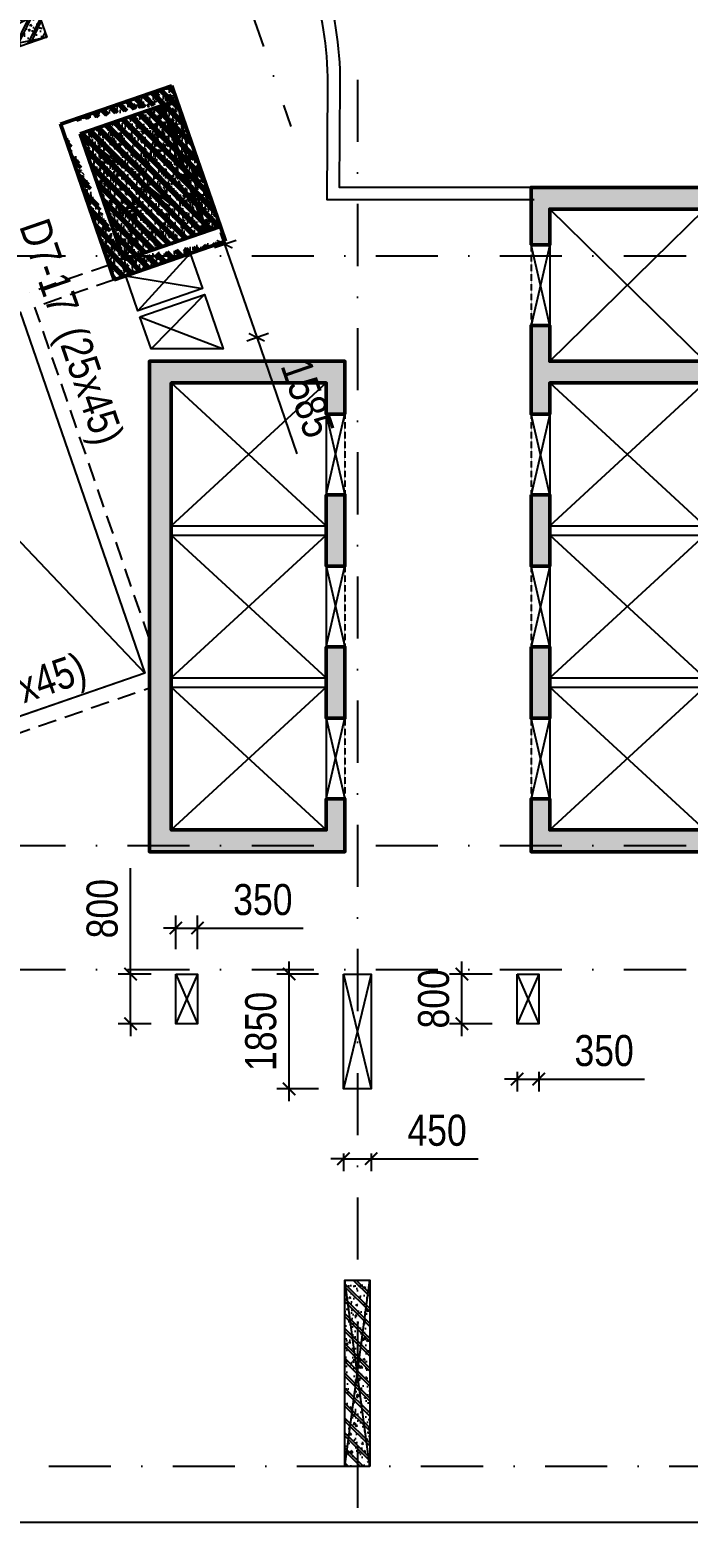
# Model space of a CAD drawing. Header units: millimetres. Extents: x -159515 to 1327256, y -225156 to 138737.
# Drawn here: x 97202 to 107811, y -185463 to -161379 of the extents above; entities that cross this region are included whole.
import ezdxf
from ezdxf.enums import TextEntityAlignment as Align

# ---------------------------------------------------------------- set-up
doc = ezdxf.new("R2010")
doc.units = ezdxf.units.MM
doc.header["$MEASUREMENT"] = 0
doc.linetypes.add('DASHDOT', pattern=[1, 0.5, -0.25, 0, -0.25])
doc.linetypes.add('DASHED', pattern=[4.5, 3, -1.5])
for name, color, linetype in [('ccu11-Khuat', 9, 'DASHED'), ('ccu11-Manh', 8, 'Continuous'), ('ccu11-Thay', 7, 'Continuous'), ('ccu12-Manh', 8, 'Continuous'), ('ccu12-Text', 31, 'Continuous'), ('KC2-DIM', 251, 'Continuous'), ('KT-Hatch', 251, 'Continuous'), ('KT-Luoi truc South Tower', 8, 'DASHDOT'), ('xref.asix of  podium$0$xref.asix of  podium$0$Xref_ST_MBDV Cot vach 30.7.2022$0$KT-Net cot vach', 6, 'Continuous'), ('Xref_ST_MBDV Cot vach 30.7.2022|Xref_ST_MBDV Cot vach 30.7.2022|Xref_ST_MBDV Cot vach 30.7.2022|Xref_ST_MBDV Cot vach 30.7.2022|KC-Betong', 6, 'Continuous')]:
    doc.layers.add(name, color=color, linetype=linetype)
for name, color, linetype, lineweight in [('ccu12-Tencaukien', 9, 'Continuous', 15), ('KT-Kich thuoc', 159, 'Continuous', 18), ('ST_MBDV Cot vach 220805$0$Xref_ST_MBDV Cot vach 30.7.2022$0$KT-Net cot vach', 6, 'Continuous', 50), ('Xref_ST_MBDV Cot vach 30.7.2022$0$KT-Net cot vach', 6, 'Continuous', 50)]:
    doc.layers.add(name, color=color, linetype=linetype, lineweight=lineweight)
doc.styles.add('Arial Narrow', font='ARIALN.TTF')
doc.dimstyles.new('ccu12-200', dxfattribs={"dimscale": 200, "dimtxt": 2.5, "dimasz": 1, "dimexe": 1, "dimexo": 2, "dimgap": 1, "dimtad": 1, "dimdec": 0, "dimrnd": 5, "dimdsep": 46, "dimtxsty": 'Arial Narrow', "dimblk": 'ARCHTICK', "dimcen": -1, "dimdle": 1, "dimclrd": 256, "dimclre": 256, "dimclrt": 3, "dimadec": 0, "dimazin": 2, "dimtfac": 0.1, "dimtdec": 0, "dimtmove": 0, "dimatfit": 1, "dimldrblk": 'ARCHTICK', "dimfxl": 1, "dimtvp": 0.833333, "dimtolj": 1, "dimtzin": 12, "dimarcsym": 0})

# ---------------------------------------------------------------- blocks, each defined once
blk = doc.blocks.new('Asix South Tower')
at = {"layer": 'KT-Luoi truc South Tower', "ltscale": 2000}
for p, q in [((-53965.4, 67304.5), (-40792.5, 29149.9)), ((-39723, 29903.8), (-39723, -4459.1)), ((-49426.2, 27070.4), (10118.8, 27070.4)), ((-49426.2, 17570.4), (10118.8, 17570.4)), ((-49426.2, 15570.4), (10118.8, 15570.4)), ((-52698.1, 7570.4), (10118.8, 7570.4))]:
    blk.add_line(p, q, dxfattribs=at)
blk = doc.blocks.new('_ArchTick')
at = {"color": 0, "const_width": 0.15}
blk.add_lwpolyline([(-0.5, -0.5), (0.5, 0.5)], dxfattribs=at)
blk = doc.blocks.new('*D847')
at = {"layer": 'Defpoints', "color": 0, "transparency": 16777216}
for p in [(99800, -165016), (100857, -166330), (100318, -166516)]:
    blk.add_point(p, dxfattribs=at)
at = {"layer": 'KC2-DIM', "lineweight": -2, "transparency": 16777216}
for p, q in [((100339, -164830), (100274, -164641)), ((100178, -164885), (100528, -164765)), ((100339, -164830), (100857, -166330)), ((100696, -166386), (101046, -166265)), ((100857, -166330), (101506, -168210))]:
    blk.add_line(p, q, dxfattribs=at)
at = {"layer": 'KC2-DIM', "lineweight": -2, "transparency": 16777216, "xscale": 200, "yscale": 200, "zscale": 200}
for p, rotation in [((100339, -164830), 289.0471379540123), ((100857, -166330), 109.0471379540123)]:
    blk.add_blockref('_ArchTick', p, dxfattribs=dict(at, rotation=rotation))
at = {"layer": 'KC2-DIM', "color": 3, "transparency": 16777216, "insert": (101678, -167310), "char_height": 500, "attachment_point": 5, "rotation": 289.0471, "style": 'Arial Narrow'}
blk.add_mtext('\\A1;1585', dxfattribs=at)
blk = doc.blocks.new('*D848')
at = {"layer": 'Defpoints', "color": 0, "transparency": 16777216}
for p in [(98825, -176586), (99554, -176586), (99554, -177386)]:
    blk.add_point(p, dxfattribs=at)
at = {"layer": 'KC2-DIM', "lineweight": -2, "transparency": 16777216}
for p, q in [((98825, -176586), (98825, -174882)), ((99154, -176586), (98625, -176586)), ((98825, -177386), (98825, -176586)), ((99154, -177386), (98625, -177386)), ((98825, -177386), (98825, -177586))]:
    blk.add_line(p, q, dxfattribs=at)
at = {"layer": 'KC2-DIM', "lineweight": -2, "transparency": 16777216, "xscale": 200, "yscale": 200, "zscale": 200}
for p, rotation in [((98825, -176586), 270), ((98825, -177386), 90)]:
    blk.add_blockref('_ArchTick', p, dxfattribs=dict(at, rotation=rotation))
at = {"layer": 'KC2-DIM', "color": 3, "transparency": 16777216, "insert": (98369, -175534), "char_height": 500, "attachment_point": 5, "rotation": 90, "style": 'Arial Narrow'}
blk.add_mtext('\\A1;800', dxfattribs=at)
blk = doc.blocks.new('*D849')
at = {"layer": 'Defpoints', "color": 0, "transparency": 16777216}
for p in [(99904, -175846), (99554, -176586), (99904, -176586)]:
    blk.add_point(p, dxfattribs=at)
at = {"layer": 'KC2-DIM', "lineweight": -2, "transparency": 16777216}
for p, q in [((99554, -176186), (99554, -175646)), ((99904, -176186), (99904, -175646)), ((99554, -175846), (99354, -175846)), ((99554, -175846), (99904, -175846)), ((99904, -175846), (101609, -175846))]:
    blk.add_line(p, q, dxfattribs=at)
at = {"layer": 'KC2-DIM', "lineweight": -2, "transparency": 16777216, "xscale": 200, "yscale": 200, "zscale": 200}
blk.add_blockref('_ArchTick', (99554, -175846), dxfattribs=at)
at = {"layer": 'KC2-DIM', "lineweight": -2, "transparency": 16777216, "xscale": 200, "yscale": 200, "zscale": 200, "rotation": 180}
blk.add_blockref('_ArchTick', (99904, -175846), dxfattribs=at)
at = {"layer": 'KC2-DIM', "color": 3, "transparency": 16777216, "insert": (100957, -175390), "char_height": 500, "attachment_point": 5, "style": 'Arial Narrow'}
blk.add_mtext('\\A1;350', dxfattribs=at)
blk = doc.blocks.new('*D850')
at = {"layer": 'Defpoints', "color": 0, "transparency": 16777216}
for p in [(101380, -176586), (102254, -176586), (102254, -178436)]:
    blk.add_point(p, dxfattribs=at)
at = {"layer": 'KC2-DIM', "lineweight": -2, "transparency": 16777216}
for p, q in [((101380, -178636), (101380, -176386)), ((101854, -176586), (101180, -176586)), ((101854, -178436), (101180, -178436))]:
    blk.add_line(p, q, dxfattribs=at)
at = {"layer": 'KC2-DIM', "lineweight": -2, "transparency": 16777216, "xscale": 200, "yscale": 200, "zscale": 200}
for p, rotation in [((101380, -176586), 90), ((101380, -178436), 270)]:
    blk.add_blockref('_ArchTick', p, dxfattribs=dict(at, rotation=rotation))
at = {"layer": 'KC2-DIM', "color": 3, "transparency": 16777216, "insert": (100925, -177511), "char_height": 500, "attachment_point": 5, "rotation": 90, "style": 'Arial Narrow'}
blk.add_mtext('\\A1;1850', dxfattribs=at)
blk = doc.blocks.new('*D851')
at = {"layer": 'Defpoints', "color": 0, "transparency": 16777216}
for p in [(102254, -179078), (102704, -179078), (102704, -179561)]:
    blk.add_point(p, dxfattribs=at)
at = {"layer": 'KC2-DIM', "lineweight": -2, "transparency": 16777216}
for p, q in [((102254, -179561), (102054, -179561)), ((102254, -179478), (102254, -179761)), ((102254, -179561), (102704, -179561)), ((102704, -179478), (102704, -179761)), ((102704, -179561), (104425, -179561))]:
    blk.add_line(p, q, dxfattribs=at)
at = {"layer": 'KC2-DIM', "lineweight": -2, "transparency": 16777216, "xscale": 200, "yscale": 200, "zscale": 200}
blk.add_blockref('_ArchTick', (102254, -179561), dxfattribs=at)
at = {"layer": 'KC2-DIM', "lineweight": -2, "transparency": 16777216, "xscale": 200, "yscale": 200, "zscale": 200, "rotation": 180}
blk.add_blockref('_ArchTick', (102704, -179561), dxfattribs=at)
at = {"layer": 'KC2-DIM', "color": 3, "transparency": 16777216, "insert": (103765, -179106), "char_height": 500, "attachment_point": 5, "style": 'Arial Narrow'}
blk.add_mtext('\\A1;450', dxfattribs=at)
blk = doc.blocks.new('*D852')
at = {"layer": 'Defpoints', "color": 0, "transparency": 16777216}
for p in [(104166, -176586), (105054, -176586), (105054, -177386)]:
    blk.add_point(p, dxfattribs=at)
at = {"layer": 'KC2-DIM', "lineweight": -2, "transparency": 16777216}
for p, q in [((104166, -177586), (104166, -176386)), ((104654, -176586), (103966, -176586)), ((104654, -177386), (103966, -177386))]:
    blk.add_line(p, q, dxfattribs=at)
at = {"layer": 'KC2-DIM', "lineweight": -2, "transparency": 16777216, "xscale": 200, "yscale": 200, "zscale": 200}
for p, rotation in [((104166, -176586), 90), ((104166, -177386), 270)]:
    blk.add_blockref('_ArchTick', p, dxfattribs=dict(at, rotation=rotation))
at = {"layer": 'KC2-DIM', "color": 3, "transparency": 16777216, "insert": (103711, -176986), "char_height": 500, "attachment_point": 5, "rotation": 90, "style": 'Arial Narrow'}
blk.add_mtext('\\A1;800', dxfattribs=at)
blk = doc.blocks.new('*D853')
at = {"layer": 'Defpoints', "color": 0, "transparency": 16777216}
for p in [(105054, -177761), (105404, -177761), (105404, -178278)]:
    blk.add_point(p, dxfattribs=at)
at = {"layer": 'KC2-DIM', "lineweight": -2, "transparency": 16777216}
for p, q in [((105054, -178161), (105054, -178478)), ((105404, -178161), (105404, -178478)), ((105054, -178278), (104854, -178278)), ((105054, -178278), (105404, -178278)), ((105404, -178278), (107109, -178278))]:
    blk.add_line(p, q, dxfattribs=at)
at = {"layer": 'KC2-DIM', "lineweight": -2, "transparency": 16777216, "xscale": 200, "yscale": 200, "zscale": 200}
blk.add_blockref('_ArchTick', (105054, -178278), dxfattribs=at)
at = {"layer": 'KC2-DIM', "lineweight": -2, "transparency": 16777216, "xscale": 200, "yscale": 200, "zscale": 200, "rotation": 180}
blk.add_blockref('_ArchTick', (105404, -178278), dxfattribs=at)
at = {"layer": 'KC2-DIM', "color": 3, "transparency": 16777216, "insert": (106457, -177822), "char_height": 500, "attachment_point": 5, "style": 'Arial Narrow'}
blk.add_mtext('\\A1;350', dxfattribs=at)
blk = doc.blocks.new('*U298')
at = {"layer": 'ccu12-Tencaukien', "color": 8, "ltscale": 10000}
blk.add_line((361, -155), (354, -155), dxfattribs=at)
at = {"layer": 'ccu12-Text', "color": 2, "style": 'Arial Narrow', "width": 0.8}
blk.add_attdef('SH', text='', height=300, dxfattribs=at).set_placement((276, 6), align=Align.BOTTOM_RIGHT)
at = {"layer": 'ccu12-Text', "color": 31, "style": 'Arial Narrow', "width": 0.8}
for tag, p in [('(', (508, -75)), ('KT', (633, -75)), (')', (963, -75))]:
    blk.add_attdef(tag, text='', height=250, dxfattribs=at).set_placement(p, align=Align.BOTTOM_LEFT)
blk = doc.blocks.new('*U301')
at = {"layer": 'ccu12-Tencaukien', "color": 8, "ltscale": 10000}
blk.add_line((361, -155), (354, -155), dxfattribs=at)
at = {"layer": 'ccu12-Text', "color": 2, "style": 'Arial Narrow', "width": 0.8}
blk.add_attdef('SH', text='', height=300, dxfattribs=at).set_placement((276, 6), align=Align.BOTTOM_RIGHT)
at = {"layer": 'ccu12-Text', "color": 31, "style": 'Arial Narrow', "width": 0.8}
for tag, p in [('(', (508, -75)), ('KT', (633, -75)), (')', (963, -75))]:
    blk.add_attdef(tag, text='', height=250, dxfattribs=at).set_placement(p, align=Align.BOTTOM_LEFT)
blk = doc.blocks.new('*U951')
h = blk.add_hatch()
h.set_pattern_fill('VATLIEU04', color=250, scale=40, style=0, pattern_type=2)
h.set_pattern_definition([(50, (-550, 3050), (286.904, -25.101), [30, -330]), (355, (-550, 3050), (-55.5, 300.877), [24, -264]), (100.451, (-526.1, 3047.9), (231.404, 275.776), [25.496, -280.457]), (46.184, (-550, 3130), (426.896, -66.208), [45, -495]), (96.636, (-514.43, 3124.5), (373.865, 389.647), [38.244, -420.685]), (351.184, (-550, 3130), (373.865, 389.65), [36, -396]), (21, (-510, 3110), (238.763, -161.048), [30, -330]), (326, (-510, 3110), (97.326, 290.06), [24, -264]), (71.451, (-490.1, 3096.58), (336.09, 129.012), [25.496, -280.457]), (37.5, (-550, 3050), (4.864, 133.1575), [0, -260.8, 0, -268, 0, -265]), (7.5, (-550, 3050), (105.228, 157.7647), [0, -152.8, 0, -254.8, 0, -101]), (327.5, (-639.2, 3050), (213.529, -9.022), [0, -100, 0, -312, 0, -414]), (317.5, (-679.2, 3050), (233.274, 40.042), [0, -130, 0, -207.2, 0, -294]), (45, (-550, 3050), (-120.208, 120.208), []), (45, (-550, 3099), (-120.208, 120.208), [])])
h.paths.add_polyline_path([(-475, -475), (-75, -475), (-75, 2525), (-475, 2525)])
at = {"color": 6, "ltscale": 0.25}
blk.add_lwpolyline([(-475, -475), (-75, -475), (-75, 2525), (-475, 2525)], close=True, dxfattribs=at)
at = {"layer": 'Defpoints', "linetype": 'ByBlock', "ltscale": 30}
for p, q in [((-75, -475), (-475, 2525)), ((-475, -475), (-75, 2525))]:
    blk.add_line(p, q, dxfattribs=at)
blk = doc.blocks.new('MBC-T8')
at = {"layer": 'Xref_ST_MBDV Cot vach 30.7.2022|Xref_ST_MBDV Cot vach 30.7.2022|Xref_ST_MBDV Cot vach 30.7.2022|Xref_ST_MBDV Cot vach 30.7.2022|KC-Betong', "linetype": 'ByBlock'}
for p, xscale, rotation in [((-22298, 12747, 0), -0.9999999999999998, 289.0471379532163), ((-15025, -9425, 0), -1, 359.9999999999985)]:
    blk.add_blockref('*U951', p, dxfattribs=dict(at, xscale=xscale, rotation=rotation))
blk = doc.blocks.new('MBCV-T8')
at = {"layer": 'KT-Hatch'}
h = blk.add_hatch(dxfattribs=at)
h.set_pattern_fill('BTCT', color=256, scale=30)
h.set_pattern_definition([(50, (55874.38, -33304.02), (215.17805, -18.82564), [22.5, -247.5]), (355, (55874.38, -33304.02), (-41.6254, 225.6576), [18, -198]), (100.4514, (55892.31, -33305.6), (173.5528, 206.8319), [19.1221, -210.3426]), (46.1842, (55874.38, -33244.02), (320.1723, -49.6557), [33.75, -371.25]), (96.6356, (55901.06, -33248.16), (280.3988, 292.2354), [28.683, -315.514]), (351.1842, (55874.38, -33244.02), (280.3986, 292.2356), [27, -297]), (21, (55904.38, -33259.02), (179.0721, -120.78567), [22.5, -247.5]), (326, (55904.38, -33259.02), (72.9946, 217.545), [18, -198]), (71.4514, (55919.3, -33269.09), (252.0668, 96.75915), [19.1221, -210.3426]), (37.5, (55874.38, -33304.024), (3.64796, 99.86816), [0, -195.6, 0, -201, 0, -198.75]), (7.5, (55874.38, -33304.02), (78.92086, 118.32351), [0, -114.6, 0, -191.1, 0, -75.75]), (327.5, (55807.48, -33304.02), (160.14673, -6.76646), [0, -75, 0, -234, 0, -310.5]), (317.5, (55777.48, -33304.02), (174.95585, 30.0315), [0, -97.5, 0, -155.4, 0, -220.5]), (45, (55874.38, -33304.02), (-79.54951, 79.54951), []), (45, (55927.41, -33304.02), (-79.54951, 79.54951), [])])
h.paths.add_polyline_path([(18951, -13684), (19251, -13684), (19251, -12534), (18951, -12534)], flags=17)
h.paths.add_polyline_path([(19251, -10084), (18951, -10084), (18951, -11234), (19251, -11234)], flags=17)
h.paths.add_polyline_path([(18951, -8784), (19251, -8784), (19251, -8284), (21751, -8284), (21751, -15484), (19251, -15484), (19251, -14984), (18951, -14984), (18951, -15834), (22101, -15834), (22101, -5134), (18951, -5134), (18951, -6059), (19251, -6059), (19251, -5484), (21751, -5484), (21751, -7934), (19251, -7934), (19251, -7359), (18951, -7359)])
h.paths.add_polyline_path([(15651, -15484), (13151, -15484), (13151, -8284), (15651, -8284), (15651, -8784), (15951, -8784), (15951, -7934), (12801, -7934), (12801, -15834), (15951, -15834), (15951, -14984), (15651, -14984)])
h.paths.add_polyline_path([(15651, -13684), (15951, -13684), (15951, -12534), (15651, -12534)], flags=17)
h.paths.add_polyline_path([(15651, -11234), (15951, -11234), (15951, -10084), (15651, -10084)], flags=17)
at = {"layer": 'xref.asix of  podium$0$xref.asix of  podium$0$Xref_ST_MBDV Cot vach 30.7.2022$0$KT-Net cot vach'}
h = blk.add_hatch(dxfattribs=at)
h.set_pattern_fill('1BETONG2-BOP', color=250, scale=30, style=0, pattern_type=2)
h.set_pattern_definition([(50, (129263.84, -210349.2), (215.17805, -18.82564), [22.5, -247.5]), (355, (129263.84, -210349.2), (-41.6254, 225.65764), [18, -198]), (100.4514, (129281.77, -210350.77), (173.55281, 206.83186), [19.12206, -210.34263]), (46.1842, (129263.84, -210289.2), (320.1723, -49.6557), [33.75, -371.25]), (96.6356, (129290.52, -210293.34), (280.3988, 292.23536), [28.6831, -315.5139]), (351.1842, (129263.84, -210289.2), (280.3986, 292.2356), [27, -297]), (21, (129293.84, -210304.2), (179.07212, -120.78567), [22.5, -247.5]), (226, (129293.84, -210304.2), (201.56464, -109.66194), [18, -198]), (71.4514, (129308.76, -210314.27), (252.06679, 96.75915), [19.12206, -210.34263]), (67.5, (129263.836, -210349.206), (-46.774855, 88.312339), [0, -195.6, 0, -201, 0, -198.75]), (4.5, (129263.84, -210349.21), (85.005277, 114.030957), [0, -114.6, 0, -191.1, 0, -75.75]), (327.5, (129196.936, -210349.21), (160.14673, -6.766462), [0, -75, 0, -234, 0, -310.5]), (317.5, (129166.94, -210349.2), (174.95585, 30.031495), [0, -97.5, 0, -155.4, 0, -220.5]), (315, (129263.84, -210349.2), (90.156115, 90.156115), []), (315, (129263.84, -210312.46), (90.156115, 90.156115), [])])
edge = h.paths.add_edge_path()
edge.add_line((13162, -3496), (11366, -4116))
edge.add_line((13244, -3733), (11684, -4271))
edge.add_line((12231, -6621), (11364, -4111))
edge.add_line((12386, -6303), (11684, -4271))
edge.add_line((12231, -6621), (14027, -6001))
edge.add_line((12386, -6303), (13945, -5765))
edge.add_line((13945, -5765), (14027, -6001))
edge.add_line((13244, -3733), (13162, -3496))
at = {"layer": 'Xref_ST_MBDV Cot vach 30.7.2022$0$KT-Net cot vach'}
h = blk.add_hatch(dxfattribs=at)
h.set_pattern_fill('1BETONG2-BOP', color=250, scale=30, style=0, pattern_type=2)
h.set_pattern_definition([(50, (129263.84, -210349.2), (215.17805, -18.82564), [22.5, -247.5]), (355, (129263.84, -210349.2), (-41.6254, 225.65764), [18, -198]), (100.4514, (129281.77, -210350.77), (173.55281, 206.83186), [19.12206, -210.34263]), (46.1842, (129263.84, -210289.2), (320.1723, -49.6557), [33.75, -371.25]), (96.6356, (129290.52, -210293.34), (280.3988, 292.23536), [28.6831, -315.5139]), (351.1842, (129263.84, -210289.2), (280.3986, 292.2356), [27, -297]), (21, (129293.84, -210304.2), (179.07212, -120.78567), [22.5, -247.5]), (226, (129293.84, -210304.2), (201.56464, -109.66194), [18, -198]), (71.4514, (129308.76, -210314.27), (252.06679, 96.75915), [19.12206, -210.34263]), (67.5, (129263.836, -210349.206), (-46.774855, 88.312339), [0, -195.6, 0, -201, 0, -198.75]), (4.5, (129263.84, -210349.21), (85.005277, 114.030957), [0, -114.6, 0, -191.1, 0, -75.75]), (327.5, (129196.936, -210349.21), (160.14673, -6.766462), [0, -75, 0, -234, 0, -310.5]), (317.5, (129166.94, -210349.2), (174.95585, 30.031495), [0, -97.5, 0, -155.4, 0, -220.5]), (315, (129263.84, -210349.2), (90.156115, 90.156115), []), (315, (129263.84, -210312.46), (90.156115, 90.156115), [])])
edge = h.paths.add_edge_path()
edge.add_line((13162, -3496), (11366, -4116))
edge.add_line((13244, -3733), (11684, -4271))
edge.add_line((12231, -6621), (11364, -4111))
edge.add_line((12386, -6303), (11684, -4271))
edge.add_line((12231, -6621), (14027, -6001))
edge.add_line((12386, -6303), (13945, -5765))
edge.add_line((13945, -5765), (14027, -6001))
edge.add_line((13244, -3733), (13162, -3496))
at = {"ltscale": 0.5, "elevation": 0}
for points in [[(13151, -10584), (15651, -10584)], [(19251, -10584), (21751, -10584)], [(13151, -10734), (15651, -10734)], [(19251, -10734), (21751, -10734)], [(13151, -13034), (15651, -13034)], [(13151, -13184), (15651, -13184)], [(19251, -13034), (21751, -13034)], [(19251, -13184), (21751, -13184)]]:
    blk.add_lwpolyline(points, dxfattribs=at)
at = {"layer": 'ccu11-Khuat', "color": 6, "ltscale": 0.2, "elevation": 0}
for points in [[(18951, -6059), (18951, -7359)], [(15951, -8784), (15951, -10084)], [(18951, -8784), (18951, -10084)], [(15951, -11234), (15951, -12534)], [(18951, -11234), (18951, -12534)], [(15951, -13684), (15951, -14984)], [(18951, -13684), (18951, -14984)]]:
    blk.add_lwpolyline(points, dxfattribs=at)
at = {"layer": 'ccu11-Manh', "elevation": 0}
for points in [[(13007, -3814), (12386, -6303)], [(11684, -4271), (13709, -5846)], [(19251, -5484), (21751, -7934)], [(19251, -7934), (21751, -5484)], [(13151, -8284), (15651, -10584)], [(13151, -10584), (15651, -8284)], [(19251, -8284), (21751, -10584)], [(19251, -10584), (21751, -8284)], [(13151, -10734), (15651, -13034)], [(13151, -13034), (15651, -10734)], [(19251, -10734), (21751, -13034)], [(19251, -13034), (21751, -10734)], [(13151, -13184), (15651, -15484)], [(13151, -15484), (15651, -13184)], [(19251, -13184), (21751, -15484)], [(19251, -15484), (21751, -13184)]]:
    blk.add_lwpolyline(points, dxfattribs=at)
at = {"layer": 'ccu11-Thay', "color": 6, "ltscale": 0.5, "elevation": 0}
for points in [[(19251, -6059), (19251, -7359)], [(15651, -8784), (15651, -10084)], [(19251, -8784), (19251, -10084)], [(15651, -11234), (15651, -12534)], [(19251, -11234), (19251, -12534)], [(15651, -13684), (15651, -14984)], [(19251, -13684), (19251, -14984)]]:
    blk.add_lwpolyline(points, dxfattribs=at)
at = {"layer": 'KC2-DIM', "ltscale": 0.5, "elevation": 0}
for points in [[(19251, -6059), (18951, -7359)], [(19251, -7359), (18951, -6059)], [(15651, -8784), (15951, -10084)], [(15651, -10084), (15951, -8784)], [(19251, -8784), (18951, -10084)], [(19251, -10084), (18951, -8784)], [(15651, -11234), (15951, -12534)], [(15651, -12534), (15951, -11234)], [(19251, -11234), (18951, -12534)], [(19251, -12534), (18951, -11234)], [(15651, -13684), (15951, -14984)], [(15651, -14984), (15951, -13684)], [(19251, -13684), (18951, -14984)], [(19251, -14984), (18951, -13684)]]:
    blk.add_lwpolyline(points, dxfattribs=at)
at = {"layer": 'ST_MBDV Cot vach 220805$0$Xref_ST_MBDV Cot vach 30.7.2022$0$KT-Net cot vach', "color": 6}
blk.add_line((13244, -3733, 0), (13945, -5765, 0), dxfattribs=at)
at = {"layer": 'ST_MBDV Cot vach 220805$0$Xref_ST_MBDV Cot vach 30.7.2022$0$KT-Net cot vach', "color": 6, "elevation": 0}
blk.add_lwpolyline([(13007, -3814), (13709, -5846)], dxfattribs=at)
at = {"layer": 'ST_MBDV Cot vach 220805$0$Xref_ST_MBDV Cot vach 30.7.2022$0$KT-Net cot vach', "elevation": 0}
for points in [[(18951, -6059), (18951, -5134), (22101, -5134), (22101, -15834), (18951, -15834), (18951, -14984), (19251, -14984), (19251, -15484), (21751, -15484), (21751, -8284), (19251, -8284), (19251, -8784), (18951, -8784), (18951, -7359), (19251, -7359), (19251, -7934), (21751, -7934), (21751, -5484), (19251, -5484), (19251, -6059)], [(15951, -8784), (15951, -7934), (12801, -7934), (12801, -15834), (15951, -15834), (15951, -14984), (15651, -14984), (15651, -15484), (13151, -15484), (13151, -8284), (15651, -8284), (15651, -8784)], [(18951, -10084), (19251, -10084), (19251, -11234), (18951, -11234)], [(18951, -12534), (19251, -12534), (19251, -13684), (18951, -13684)]]:
    blk.add_lwpolyline(points, close=True, dxfattribs=at)
at = {"layer": 'ST_MBDV Cot vach 220805$0$Xref_ST_MBDV Cot vach 30.7.2022$0$KT-Net cot vach', "color": 6, "elevation": 0}
for points in [[(15651, -10084), (15951, -10084), (15951, -11234), (15651, -11234)], [(15651, -12534), (15951, -12534), (15951, -13684), (15651, -13684)]]:
    blk.add_lwpolyline(points, close=True, dxfattribs=at)
at = {"layer": 'xref.asix of  podium$0$xref.asix of  podium$0$Xref_ST_MBDV Cot vach 30.7.2022$0$KT-Net cot vach'}
for p, q in [((13162, -3496, 0), (11366, -4116, 0)), ((13244, -3733, 0), (13162, -3496, 0)), ((11684, -4271, 0), (13244, -3733, 0)), ((12231, -6621, 0), (11364, -4111, 0)), ((12386, -6303, 0), (11684, -4271, 0)), ((12386, -6303, 0), (13945, -5765, 0)), ((13945, -5765, 0), (14027, -6001, 0)), ((12231, -6621, 0), (14027, -6001, 0))]:
    blk.add_line(p, q, dxfattribs=at)
at = {"layer": 'Xref_ST_MBDV Cot vach 30.7.2022$0$KT-Net cot vach'}
for p, q in [((13162, -3496, 0), (11366, -4116, 0)), ((13244, -3733, 0), (13162, -3496, 0)), ((13244, -3733, 0), (13162, -3496, 0)), ((11684, -4271, 0), (13244, -3733, 0)), ((12231, -6621, 0), (11364, -4111, 0)), ((12386, -6303, 0), (11684, -4271, 0)), ((12386, -6303, 0), (13945, -5765, 0)), ((13945, -5765, 0), (14027, -6001, 0)), ((13945, -5765, 0), (14027, -6001, 0)), ((12231, -6621, 0), (14027, -6001, 0))]:
    blk.add_line(p, q, dxfattribs=at)
blk.add_blockref('MBC-T8', (30901, -15834, 0))

msp = doc.modelspace()

# ---------------------------------------------------------------- linework, layer by layer
msp.add_line((105329.3, -163916.1), (102193.5, -163916.1))
for points in [[(105329.3, -163916.1), (102193.5, -163916.1), (102203.7, -162242.6, 0.0851587), (101913.3, -160478.2), (100178.7, -155463.7), (96051, -143533.1, 0.2604673), (93260, -141058.6), (78201.2, -136707.4, 0.435644), (73640, -140961.8, 0.1024814), (73743.9, -142582.8), (75049.7, -146310.2), (75041.2, -146313.2)], [(105329.3, -164116.1), (101992.3, -164116.1), (102003.7, -162241.4, 0.0851587), (101724.3, -160543.6), (99989.7, -155529.1), (95862.1, -143598.8, 0.260924), (93210.9, -141252.6), (78166.2, -136905.5, 0.4351578), (73840, -140975.8, 0.1029732), (73935, -142523.3), (75304.9, -146433.7), (75106.5, -146502.2)], [(45628.1, -168708.1, 0.1611947), (48573.9, -168645.7), (71229, -160829.4), (71451.7, -159804.6, -0.2743066), (72313.5, -158855), (76722.5, -157338.3, -0.4141534), (78137.8, -158026.5), (86467, -182117.3, 0.3197537), (91098, -185416.1), (136233.9, -185416.1, 0.1514666), (138993.5, -184515.9, 0.1514666)], [(45628.1, -168708.1, 0.1611947), (48573.9, -168645.7), (71229, -160829.4), (71451.7, -159804.6, -0.2743066), (72313.5, -158855), (76722.5, -157338.3, -0.4141534), (78137.8, -158026.5), (86467, -182117.3, 0.3197537), (91098, -185416.1), (136233.9, -185416.1, 0.1514666), (138993.5, -184515.9)]]:
    msp.add_lwpolyline(points, format="xyb")
at = {"layer": 'ccu11-Khuat', "ltscale": 100}
for p, q in [((98477.7, -165167.1), (97201.6, -165607.7)), ((98559.3, -165403.5), (97283.2, -165844)), ((99129.8, -171192.6), (97283.2, -165844)), ((94363.2, -173622.9), (99129.8, -171977.2))]:
    msp.add_line(p, q, dxfattribs=at)
at = {"layer": 'ccu11-Manh'}
for p, q in [((99787.7, -164979.4), (98943.7, -165905.5)), ((98747.9, -165338.4), (99983.5, -165546.5)), ((100016.1, -165641.1), (99154.5, -166516.1)), ((98976.3, -166000.1), (100318.2, -166516.1)), ((94400.6, -166840.6), (99053.5, -171739.1, 0)), ((99554.4, -176586.1), (99904.4, -177386.1)), ((99904.4, -176586.1), (99554.4, -177386.1)), ((102254.4, -176586.1), (102704.4, -178436.1)), ((102704.4, -176586.1), (102254.4, -178436.1)), ((105054.4, -176586.1), (105404.4, -177386.1)), ((105404.4, -176586.1), (105054.4, -177386.1))]:
    msp.add_line(p, q, dxfattribs=at)
at = {"layer": 'ccu11-Thay'}
for points in [[(98747.9, -165338.4), (99787.7, -164979.4), (99983.5, -165546.5), (98943.7, -165905.5), (98747.9, -165338.4)], [(98976.3, -166000.1), (100016.1, -165641.1), (100318.2, -166516.1), (99154.5, -166516.1), (98976.3, -166000.1)], [(102254.4, -176586.1), (102704.4, -176586.1), (102704.4, -178436.1), (102254.4, -178436.1), (102254.4, -176586.1)], [(105054.4, -176586.1), (105404.4, -176586.1), (105404.4, -177386.1), (105054.4, -177386.1), (105054.4, -176586.1)]]:
    msp.add_lwpolyline(points, dxfattribs=at)
msp.add_lwpolyline([(99053.9, -171738.9), (96408.4, -172652.3, -0.4142136), (96406.8, -172651.5), (94400.6, -166840.6, -0.4142136), (94401.4, -166839), (97045.7, -165926, -0.4142136), (97047.3, -165926.8), (99053.9, -171738.9), (96407.2, -172652.7)], format="xyb", dxfattribs=at)
msp.add_lwpolyline([(99554.4, -176586.1), (99904.4, -176586.1), (99904.4, -177386.1), (99554.4, -177386.1)], close=True, dxfattribs=at)
at = {"layer": 'ccu12-Manh', "ltscale": 0.5}
for p, q in [((100037.3, -164628.7, 0), (99572, -162514.8, 0)), ((99335.7, -162596.4, 0), (100273.6, -164547.1, 0))]:
    msp.add_line(p, q, dxfattribs=at)

# ---------------------------------------------------------------- block references
msp.add_blockref('MBCV-T8', (86328.4, -158782.3, 0))
at = {"layer": 'ccu12-Tencaukien', "extrusion": (-9.80437e-07, -4.37666e-07, 1)}
ref = msp.add_blockref('*U298', (97226, -166290.1, -1.1), dxfattribs=dict(at, xscale=1.815893337873054, yscale=1.815893337873054, zscale=1.815893337873054, rotation=249.4698337379082))
ref.add_attrib('KT', '(25x45)', dxfattribs={"color": 31, "extrusion": (-9.80437e-07, -4.37666e-07, 1), "height": 500, "rotation": 289.02101, "style": 'Arial Narrow'}).set_placement((97482.9, -166316.3, 0), align=Align.BOTTOM_LEFT)
ref.add_attrib('SH', 'D7-17', dxfattribs={"color": 2, "extrusion": (-9.80437e-07, -4.37666e-07, 1), "height": 500, "rotation": 289.02101, "style": 'Arial Narrow'}).set_placement((97391.5, -166061.2, 0), align=Align.BOTTOM_RIGHT)
at = {"layer": 'ccu12-Tencaukien', "extrusion": (4.37666e-07, -9.80437e-07, 1)}
ref = msp.add_blockref('*U301', (96342.2, -172897.8, -0.9), dxfattribs=dict(at, xscale=1.815893337873054, yscale=1.815893337873054, zscale=1.815893337873054, rotation=339.469833737933))
ref.add_attrib('KT', '(25x45)', dxfattribs={"color": 31, "extrusion": (4.37666e-07, -9.80437e-07, 1), "height": 500, "rotation": 19.02101, "style": 'Arial Narrow'}).set_placement((96368.4, -172640.8, 0.2), align=Align.BOTTOM_LEFT)
ref.add_attrib('SH', 'D7-16', dxfattribs={"color": 2, "extrusion": (4.37666e-07, -9.80437e-07, 1), "height": 500, "rotation": 19.02101, "style": 'Arial Narrow'}).set_placement((96113.3, -172732.2, 0.2), align=Align.BOTTOM_RIGHT)
at = {"layer": 'KT-Kich thuoc'}
msp.add_blockref('Asix South Tower', (142202.4, -192086.3), dxfattribs=at)

# ---------------------------------------------------------------- dimensions: what is measured, and where the dimension line sits
at = {"layer": 'KC2-DIM'}
for p1, p2, distance, picture, middle in [((99800.3, -165015.9), (100318.2, -166516.1), 570.4, '*D847', (101677.5, -167310.5)), ((99554.4, -177386.1), (99554.4, -176586.1), 729.7, '*D848', (98369.4, -175533.9)), ((99554.4, -176586.1), (99904.4, -176586.1), 740.5, '*D849', (100956.6, -175390.3)), ((102254.4, -178436.1), (102254.4, -176586.1), 874.1, '*D850', (100925, -177511.1)), ((105054.4, -177760.6), (105404.4, -177760.6), -517, '*D853', (106456.6, -177822.3)), ((102254.4, -179077.9), (102704.4, -179077.9), -483.5, '*D851', (103764.8, -179106.1))]:
    dim = msp.add_aligned_dim(p1=p1, p2=p2, distance=distance, dimstyle='ccu12-200', override={"dimzin": 0}, dxfattribs=at)
    dim.commit()
    dim.dimension.update_dxf_attribs({"geometry": picture, "text_midpoint": middle})
dim = msp.add_linear_dim(base=(104166.3, -176586.1), p1=(105054.4, -177386.1), p2=(105054.4, -176586.1), angle=90, dimstyle='ccu12-200', override={"dimzin": 0}, dxfattribs=at)
dim.commit()
dim.dimension.update_dxf_attribs({"geometry": '*D852', "text_midpoint": (104166.3, -176986.1), "dimtype": 161})

doc.saveas('drawing.dxf')
